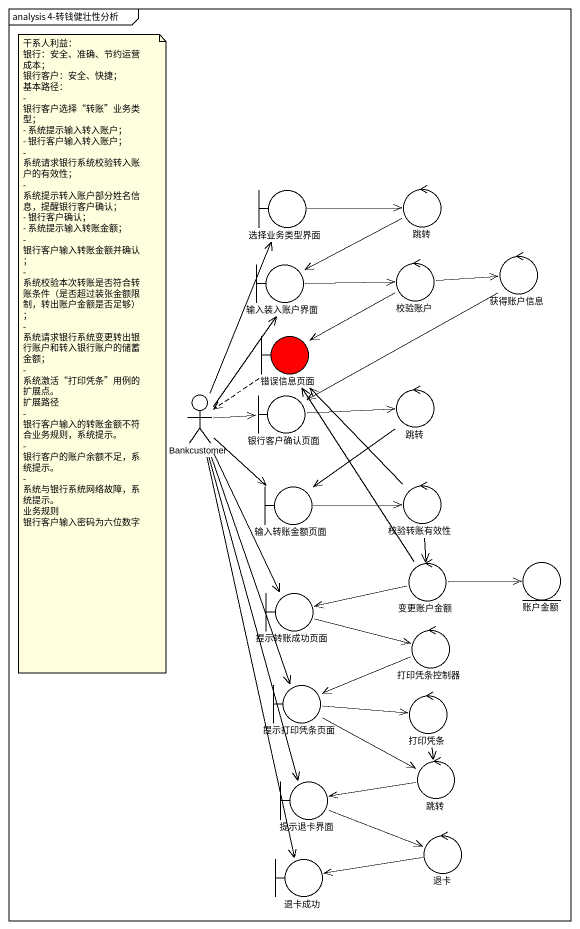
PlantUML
@startuml
mainframe analysis 4-转钱健壮性分析
boundary 选择业务类型界面
control 跳转
boundary 输入装入账户界面
control 校验账户
control 获得账户信息
boundary 错误信息页面 #FF0000
actor Bankcustomer
boundary 银行客户确认页面
control "跳转" as 跳转_2
boundary 输入转账金额页面
control 校验转账有效性
boundary 提示转账成功页面
control 变更账户金额
entity 账户金额
control 打印凭条控制器
boundary 提示打印凭条页面
control 打印凭条
boundary 提示退卡界面
control "跳转" as 跳转_3
boundary 退卡成功
control 退卡
选择业务类型界面 -right-> 跳转
跳转 -left-> 输入装入账户界面
输入装入账户界面 -right-> 校验账户
校验账户 -right-> 获得账户信息
校验账户 -left-> 错误信息页面
获得账户信息 --> 银行客户确认页面
错误信息页面 ..> Bankcustomer
Bankcustomer -up-> 选择业务类型界面
Bankcustomer -up-> 输入装入账户界面
Bankcustomer -right-> 银行客户确认页面
Bankcustomer --> 输入转账金额页面
Bankcustomer --> 提示转账成功页面
Bankcustomer --> 提示打印凭条页面
Bankcustomer --> 提示退卡界面
Bankcustomer --> 退卡成功
银行客户确认页面 -right-> 跳转_2
跳转_2 --> 输入转账金额页面
输入转账金额页面 -right-> 校验转账有效性
校验转账有效性 -up-> 错误信息页面
校验转账有效性 --> 变更账户金额
提示转账成功页面 -right-> 打印凭条控制器
变更账户金额 -up-> 错误信息页面
变更账户金额 -left-> 提示转账成功页面
变更账户金额 -right-> 账户金额
打印凭条控制器 -left-> 提示打印凭条页面
提示打印凭条页面 -right-> 打印凭条
提示打印凭条页面 -right-> 跳转_3
打印凭条 --> 跳转_3
提示退卡界面 -right-> 退卡
跳转_3 -left-> 提示退卡界面
退卡 -left-> 退卡成功
note as N1
  干系人利益：
  银行：安全、准确、节约运营成本；
  银行客户：安全、快捷；
  基本路径：
  - 银行客户选择“转账”业务类型；
  - 系统提示输入转入账户；
  - 银行客户输入转入账户；
  - 系统请求银行系统校验转入账户的有效性；
  - 系统提示转入账户部分姓名信息，提醒银行客户确认；
  - 银行客户确认；
  - 系统提示输入转账金额；
  - 银行客户输入转账金额并确认；
  - 系统校验本次转账是否符合转账条件（是否超过装张金额限制，转出账户金额是否足够）；
  - 系统请求银行系统变更转出银行账户和转入银行账户的储蓄金额；
  - 系统激活“打印凭条”用例的扩展点。
  扩展路径
  - 银行客户输入的转账金额不符合业务规则，系统提示。
  - 银行客户的账户余额不足，系统提示。
  - 系统与银行系统网络故障，系统提示。
  业务规则
  银行客户输入密码为六位数字
end note
@enduml
